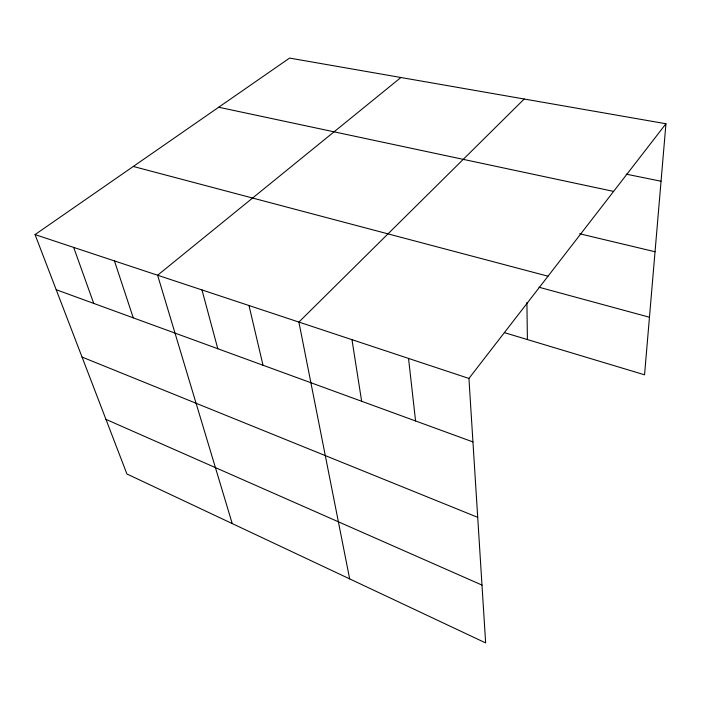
<?xml version="1.0" encoding="UTF-8"?>
<svg xmlns="http://www.w3.org/2000/svg" width="701" height="701" viewBox="0 0 701 701"><rect width="100%" height="100%" fill="white"/><g stroke="black" fill="none" stroke-linecap="round" stroke-linejoin="round"><path stroke-width="1.05" d="M665.95 123.744L468.934 378.444L485.644 642.922L126.907 473.972L35.05 234.598L289.583 58.078L665.95 123.744L644.552 374.807L504.711 332.738M524.208 99.016L298.898 322.074L349.668 578.877M400.902 77.504L157.62 275.23L232.233 523.577M626.221 174.163L661.052 181.235M218.703 107.235L613.612 191.408M579.622 233.757L655.041 251.747M133.295 166.461L548.016 276.212M539.051 287.244L649.459 317.238M35.05 234.598L468.934 378.444M56.203 289.706L472.947 441.919M82.043 357.063L477.714 517.338M105.956 419.373L481.99 585.081M73.666 247.4L93.724 303.41M114.456 260.921L133.269 317.86M201.976 289.942L217.792 348.73M248.986 305.522L263.015 365.247M351.972 339.67L361.646 401.27M408.534 358.421L415.57 420.959M526.907 302.49L527.397 339.564"/></g></svg>
